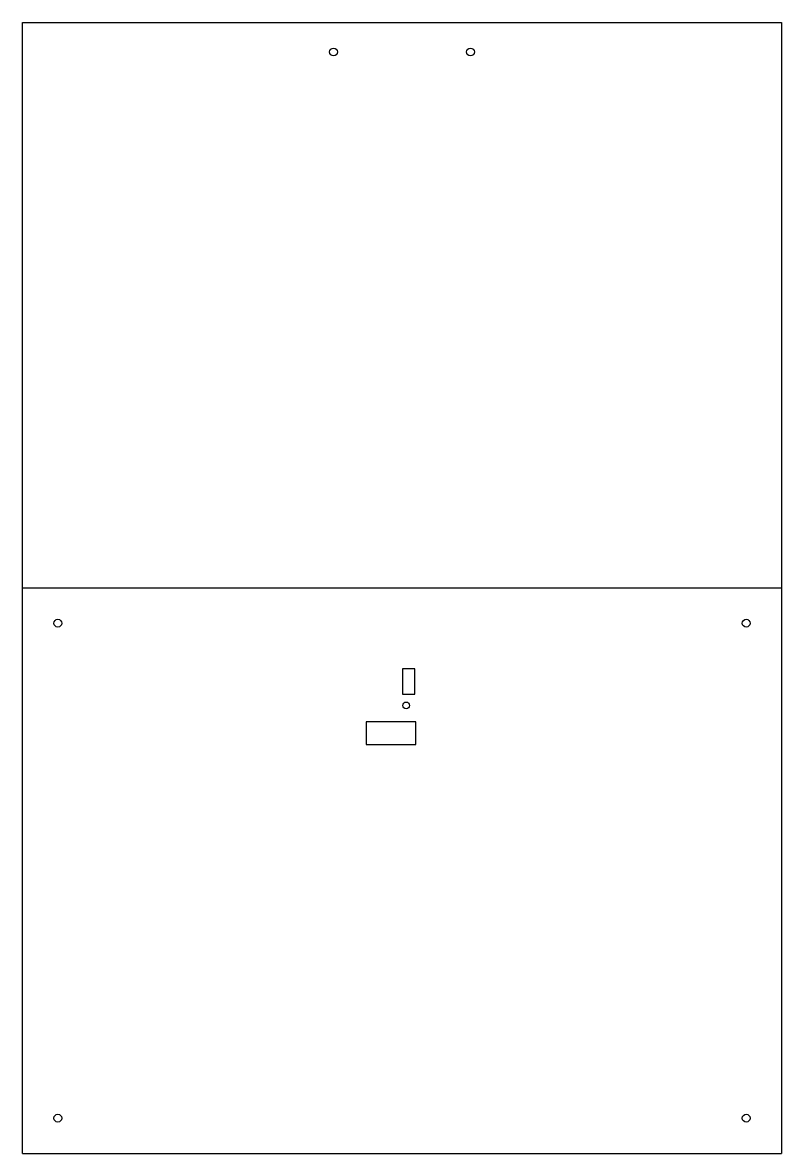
# Model space of a CAD drawing. Header units: millimetres. Extents: x -24 to 364, y -16 to 562.
import ezdxf

# ---------------------------------------------------------------- set-up
doc = ezdxf.new("R2010")
doc.units = ezdxf.units.MM

msp = doc.modelspace()

# ---------------------------------------------------------------- linework, layer by layer
at = {"color": 7, "linetype": 'Continuous', "lineweight": 25}
for p, q in [((-24.27, -16.4), (-24.27, 561.6)), ((-24.27, 561.6), (363.73, 561.6)), ((363.73, 561.6), (363.73, -16.4)), ((-24.27, 272.6), (363.73, 272.6)), ((169.98, 231.32), (169.98, 218.29)), ((176.23, 231.32), (169.98, 231.32)), ((176.23, 218.29), (176.23, 231.32)), ((169.98, 218.29), (176.23, 218.29)), ((151.38, 204.25), (151.38, 192.6)), ((176.88, 204.25), (151.38, 204.25)), ((176.88, 192.6), (176.88, 204.25)), ((151.38, 192.6), (176.88, 192.6)), ((-24.27, -16.4), (363.73, -16.4))]:
    msp.add_line(p, q, dxfattribs=at)
for centre, radius in [((134.73, 546.6), 2), ((204.73, 546.6), 2), ((-6.27, 254.6), 2), ((345.73, 254.6), 2), ((171.88, 212.6), 1.7), ((-6.27, 1.6), 2), ((345.73, 1.6), 2)]:
    msp.add_circle(centre, radius, dxfattribs=at)

doc.saveas('drawing.dxf')
